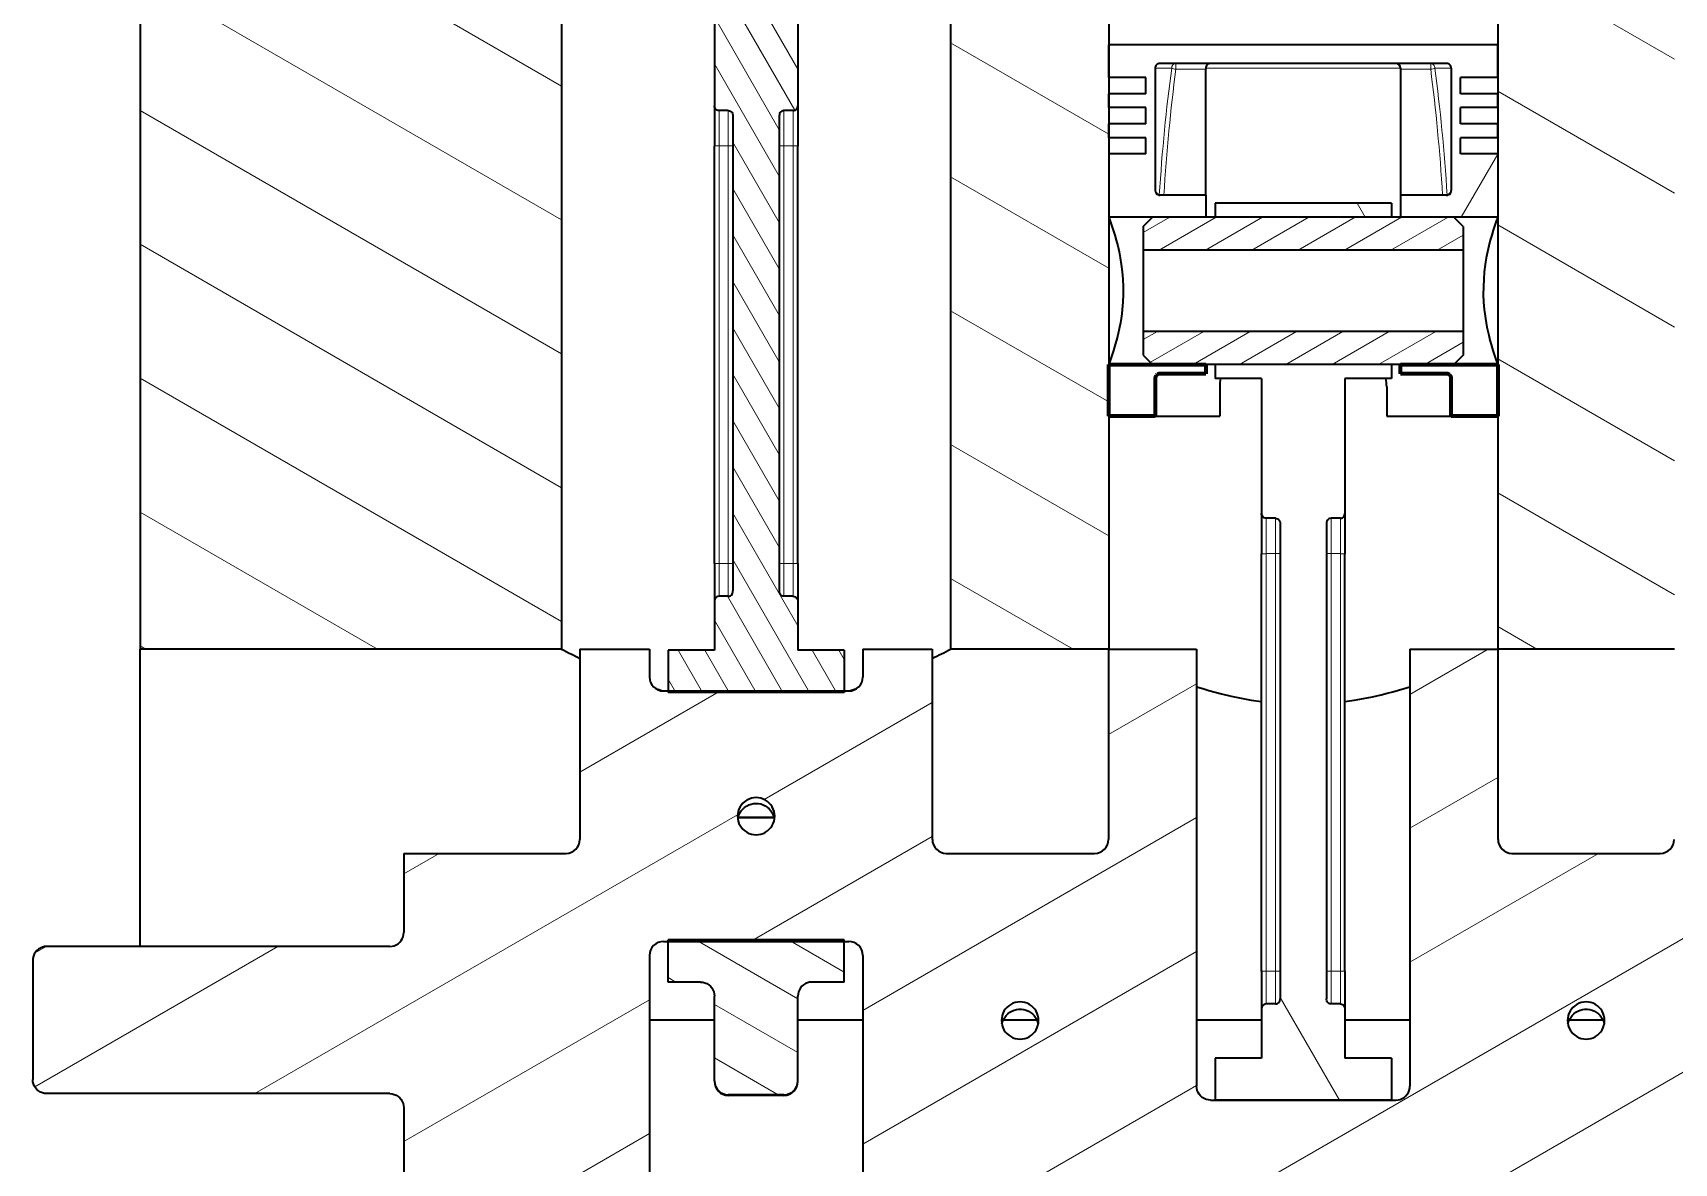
# Model space of a CAD drawing. Extents: x 0 to 420, y 0 to 297.
# Drawn here: x 155 to 225.8, y 203.4 to 252.1 of the extents above; entities that cross this region are included whole.
import ezdxf

# ---------------------------------------------------------------- set-up
doc = ezdxf.new("R2010")
doc.units = 0

msp = doc.modelspace()

# ---------------------------------------------------------------- linework, layer by layer
at = {"color": 7, "lineweight": 35}
for p, q in [((159.584, 269.174), (159.584, 225.54)), ((177.768, 269.174), (177.768, 229.174)), ((194.548, 269.174), (194.548, 229.174)), ((201.368, 269.174), (201.368, 229.174)), ((218.148, 269.174), (218.148, 229.174)), ((185.158, 248.553), (185.158, 228.048)), ((187.158, 248.553), (187.158, 228.048)), ((208.758, 230.971), (208.758, 210.466)), ((210.758, 230.971), (210.758, 210.466))]:
    msp.add_line(p, q, dxfattribs=at)
at = {"color": 7, "lineweight": 13}
for p, q in [((177.768, 249.823), (159.584, 260.322)), ((177.768, 244.05), (159.584, 254.548)), ((177.768, 238.276), (159.584, 248.775)), ((177.768, 232.503), (159.584, 243.001)), ((177.768, 226.729), (159.584, 237.228)), ((164.54, 206.372), (185.36, 218.393)), ((201.358, 198.762), (229.558, 215.043)), ((202.421, 193.602), (229.558, 209.269))]:
    msp.add_line(p, q, dxfattribs=at)
at = {"color": 7, "lineweight": 13, "ltscale": 0.139981}
msp.add_line((187.958, 250.552), (185.158, 255.401), dxfattribs=at)
at = {"color": 7, "lineweight": 13, "ltscale": 0.219974}
for p, q in [((225.768, 250.978), (218.148, 255.378)), ((225.768, 245.205), (218.148, 249.604)), ((225.768, 239.431), (218.148, 243.831)), ((225.768, 233.658), (218.148, 238.057)), ((225.768, 227.884), (218.148, 232.284))]:
    msp.add_line(p, q, dxfattribs=at)
at = {"color": 7, "lineweight": 35, "ltscale": 0.145503}
for p, q in [((184.358, 254.797), (184.358, 248.976)), ((187.958, 254.797), (187.958, 248.976)), ((207.958, 237.215), (207.958, 231.395)), ((211.558, 237.215), (211.558, 231.395))]:
    msp.add_line(p, q, dxfattribs=at)
at = {"color": 7, "lineweight": 13, "ltscale": 0.173437}
msp.add_line((187.827, 248.779), (184.358, 254.787), dxfattribs=at)
at = {"color": 7, "lineweight": 13, "ltscale": 0.14}
for p, q in [((187.158, 247.937), (184.358, 252.787)), ((187.158, 245.937), (184.358, 250.787)), ((187.958, 226.552), (185.158, 231.401))]:
    msp.add_line(p, q, dxfattribs=at)
at = {"color": 7, "lineweight": 13, "ltscale": 0.19688}
for p, q in [((201.368, 247.745), (194.548, 251.682)), ((201.368, 241.971), (194.548, 245.909)), ((201.368, 236.198), (194.548, 240.135)), ((201.368, 230.424), (194.548, 234.362))]:
    msp.add_line(p, q, dxfattribs=at)
at = {"color": 7, "lineweight": 35, "ltscale": 0.035}
for p, q in [((201.368, 250.193), (201.368, 251.593)), ((218.148, 250.193), (218.148, 251.593)), ((183.758, 211.183), (182.358, 211.183)), ((189.958, 211.183), (188.558, 211.183))]:
    msp.add_line(p, q, dxfattribs=at)
at = {"color": 7, "lineweight": 35, "ltscale": 0.419497}
msp.add_line((218.148, 251.593), (201.368, 251.593), dxfattribs=at)
at = {"color": 7, "lineweight": 35, "ltscale": 0.309318}
msp.add_line((215.944, 250.793), (203.572, 250.793), dxfattribs=at)
at = {"color": 7, "lineweight": 13, "ltscale": 0.00621}
for p, q in [((204.26, 250.793), (204.26, 250.545)), ((215.256, 250.545), (215.256, 250.793))]:
    msp.add_line(p, q, dxfattribs=at)
at = {"color": 7, "lineweight": 35, "ltscale": 0.040059}
for p, q in [((202.97, 250.193), (201.368, 250.193)), ((218.148, 250.193), (216.546, 250.193)), ((202.97, 249.493), (201.368, 249.493)), ((218.148, 249.493), (216.546, 249.493)), ((202.97, 248.893), (201.368, 248.893)), ((218.148, 248.893), (216.546, 248.893)), ((202.97, 248.193), (201.368, 248.193)), ((218.148, 248.193), (216.546, 248.193)), ((202.97, 247.593), (201.368, 247.593)), ((218.148, 247.593), (216.546, 247.593)), ((202.97, 246.893), (201.368, 246.893)), ((218.148, 246.893), (216.546, 246.893))]:
    msp.add_line(p, q, dxfattribs=at)
at = {"color": 7, "lineweight": 35, "ltscale": 0.0175}
for p, q in [((202.97, 249.493), (202.97, 250.193)), ((216.546, 249.493), (216.546, 250.193)), ((202.97, 248.193), (202.97, 248.893)), ((216.546, 248.193), (216.546, 248.893)), ((202.97, 246.893), (202.97, 247.593)), ((216.546, 246.893), (216.546, 247.593))]:
    msp.add_line(p, q, dxfattribs=at)
at = {"color": 7, "lineweight": 13, "ltscale": 0.017791}
for p, q in [((204.083, 250.593), (203.371, 250.593)), ((216.145, 250.593), (215.433, 250.593))]:
    msp.add_line(p, q, dxfattribs=at)
at = {"color": 7, "lineweight": 35, "ltscale": 0.13186}
msp.add_line((203.371, 250.593), (203.371, 245.319), dxfattribs=at)
at = {"color": 7, "lineweight": 13, "ltscale": 0.032446}
for p, q in [((205.558, 250.545), (204.26, 250.545)), ((213.958, 250.545), (215.256, 250.545))]:
    msp.add_line(p, q, dxfattribs=at)
at = {"color": 7, "lineweight": 13, "ltscale": 0.21}
msp.add_line((213.958, 250.593), (205.558, 250.593), dxfattribs=at)
at = {"color": 7, "lineweight": 35, "ltscale": 0.00121}
for p, q in [((205.558, 250.593), (205.558, 250.545)), ((213.958, 250.593), (213.958, 250.545))]:
    msp.add_line(p, q, dxfattribs=at)
at = {"color": 7, "lineweight": 35, "ltscale": 0.135703}
for p, q in [((205.558, 245.117), (205.558, 250.545)), ((213.958, 250.545), (213.958, 245.117))]:
    msp.add_line(p, q, dxfattribs=at)
at = {"color": 7, "lineweight": 35, "ltscale": 0.131859}
msp.add_line((216.145, 250.593), (216.145, 245.319), dxfattribs=at)
at = {"color": 7, "lineweight": 35, "ltscale": 0.015}
for p, q in [((201.368, 248.893), (201.368, 249.493)), ((218.148, 248.893), (218.148, 249.493)), ((201.368, 247.593), (201.368, 248.193)), ((218.148, 247.593), (218.148, 248.193))]:
    msp.add_line(p, q, dxfattribs=at)
at = {"color": 7, "lineweight": 35, "ltscale": 0.043494}
for p, q in [((184.358, 248.976), (184.358, 247.237)), ((187.958, 248.976), (187.958, 247.237)), ((207.958, 231.395), (207.958, 229.655)), ((211.558, 231.395), (211.558, 229.655))]:
    msp.add_line(p, q, dxfattribs=at)
at = {"color": 7, "lineweight": 13, "ltscale": 0.038186}
for p, q in [((184.558, 248.766), (184.558, 247.239)), ((184.958, 248.766), (184.958, 247.239)), ((187.358, 248.766), (187.358, 247.239)), ((187.758, 248.766), (187.758, 247.239)), ((208.158, 231.185), (208.158, 229.658)), ((208.558, 231.185), (208.558, 229.658)), ((210.958, 231.185), (210.958, 229.658)), ((211.358, 231.185), (211.358, 229.658))]:
    msp.add_line(p, q, dxfattribs=at)
at = {"color": 7, "lineweight": 35, "ltscale": 0.01}
for p, q in [((184.958, 248.766), (184.558, 248.766)), ((187.758, 248.766), (187.358, 248.766)), ((208.558, 231.185), (208.158, 231.185)), ((211.358, 231.185), (210.958, 231.185)), ((184.958, 227.821), (184.558, 227.821)), ((187.758, 227.821), (187.358, 227.821)), ((208.558, 210.239), (208.158, 210.239)), ((211.358, 210.239), (210.958, 210.239))]:
    msp.add_line(p, q, dxfattribs=at)
at = {"color": 7, "lineweight": 35, "ltscale": 0.449977}
for p, q in [((184.358, 229.238), (184.358, 247.237)), ((187.958, 229.238), (187.958, 247.237)), ((207.958, 211.656), (207.958, 229.655)), ((211.558, 211.656), (211.558, 229.655))]:
    msp.add_line(p, q, dxfattribs=at)
at = {"color": 7, "lineweight": 13, "ltscale": 0.449977}
for p, q in [((184.558, 229.24), (184.558, 247.239)), ((184.958, 229.24), (184.958, 247.239)), ((187.358, 229.24), (187.358, 247.239)), ((187.758, 229.24), (187.758, 247.239)), ((208.158, 211.658), (208.158, 229.658)), ((208.558, 211.658), (208.558, 229.658)), ((210.958, 211.658), (210.958, 229.658)), ((211.358, 211.658), (211.358, 229.658))]:
    msp.add_line(p, q, dxfattribs=at)
at = {"color": 7, "lineweight": 13, "ltscale": 0.01}
for p, q in [((184.558, 247.239), (184.958, 247.239)), ((187.758, 247.239), (187.358, 247.239)), ((208.158, 229.658), (208.558, 229.658)), ((211.358, 229.658), (210.958, 229.658)), ((184.558, 229.24), (184.958, 229.24)), ((187.758, 229.24), (187.358, 229.24)), ((208.158, 211.658), (208.558, 211.658)), ((211.358, 211.658), (210.958, 211.658))]:
    msp.add_line(p, q, dxfattribs=at)
at = {"color": 7, "lineweight": 13, "ltscale": 0.1}
for p, q in [((187.158, 243.937), (185.158, 247.401)), ((187.158, 241.937), (185.158, 245.401)), ((187.158, 239.937), (185.158, 243.401)), ((187.158, 237.937), (185.158, 241.401)), ((187.158, 235.937), (185.158, 239.401)), ((187.158, 233.937), (185.158, 237.401)), ((187.158, 231.937), (185.158, 235.401)), ((187.158, 229.937), (185.158, 233.401))]:
    msp.add_line(p, q, dxfattribs=at)
at = {"color": 7, "lineweight": 35, "ltscale": 0.068163}
for p, q in [((201.368, 246.893), (201.368, 244.167)), ((218.148, 246.893), (218.148, 244.167))]:
    msp.add_line(p, q, dxfattribs=at)
at = {"color": 7, "lineweight": 13, "ltscale": 0.07868}
msp.add_line((216.574, 244.167), (218.148, 246.892), dxfattribs=at)
at = {"color": 7, "lineweight": 35, "ltscale": 0.049625}
for p, q in [((205.558, 245.117), (203.573, 245.117)), ((215.943, 245.117), (213.958, 245.117))]:
    msp.add_line(p, q, dxfattribs=at)
at = {"color": 7, "lineweight": 35, "ltscale": 0.02375}
for p, q in [((205.558, 245.117), (205.558, 244.167)), ((213.958, 245.117), (213.958, 244.167))]:
    msp.add_line(p, q, dxfattribs=at)
at = {"color": 7, "lineweight": 35, "ltscale": 0.015105}
for p, q in [((205.958, 244.771), (205.958, 244.167)), ((213.558, 244.771), (213.558, 244.167)), ((205.958, 237.82), (205.958, 237.215)), ((213.558, 237.82), (213.558, 237.215))]:
    msp.add_line(p, q, dxfattribs=at)
at = {"color": 7, "lineweight": 35, "ltscale": 0.19}
for p, q in [((213.558, 244.771), (205.958, 244.771)), ((213.558, 244.167), (205.958, 244.167)), ((213.558, 237.82), (205.958, 237.82)), ((189.958, 223.674), (182.358, 223.674)), ((189.958, 212.999), (182.358, 212.999)), ((213.558, 206.093), (205.958, 206.093))]:
    msp.add_line(p, q, dxfattribs=at)
at = {"color": 7, "lineweight": 13, "ltscale": 0.017442}
msp.add_line((212.429, 244.167), (212.08, 244.771), dxfattribs=at)
at = {"color": 7, "lineweight": 35, "ltscale": 0.050079}
for p, q in [((203.371, 244.167), (201.368, 244.167)), ((218.148, 244.167), (216.145, 244.167)), ((203.371, 237.82), (201.368, 237.82)), ((218.148, 237.82), (216.145, 237.82)), ((203.371, 235.593), (201.368, 235.593)), ((218.148, 235.593), (216.145, 235.593))]:
    msp.add_line(p, q, dxfattribs=at)
at = {"color": 7, "lineweight": 35, "ltscale": 0.01421}
for p, q in [((202.858, 243.763), (203.258, 244.167)), ((216.658, 243.763), (216.258, 244.167)), ((202.858, 238.223), (203.258, 237.82)), ((216.658, 238.223), (216.258, 237.82))]:
    msp.add_line(p, q, dxfattribs=at)
at = {"color": 7, "lineweight": 13, "ltscale": 0.033014}
msp.add_line((202.858, 243.506), (204.002, 244.167), dxfattribs=at)
at = {"color": 7, "lineweight": 35, "ltscale": 0.025431}
for p, q in [((202.858, 243.763), (202.858, 242.746)), ((216.658, 243.763), (216.658, 242.746)), ((202.858, 239.241), (202.858, 238.223)), ((216.658, 239.241), (216.658, 238.223))]:
    msp.add_line(p, q, dxfattribs=at)
at = {"color": 7, "lineweight": 35, "ltscale": 0.325}
for p, q in [((216.258, 244.167), (203.258, 244.167)), ((216.258, 237.82), (203.258, 237.82))]:
    msp.add_line(p, q, dxfattribs=at)
at = {"color": 7, "lineweight": 35, "ltscale": 0.05467}
for p, q in [((205.558, 244.167), (203.371, 244.167)), ((216.145, 244.167), (213.958, 244.167)), ((205.558, 237.82), (203.371, 237.82)), ((216.145, 237.82), (213.958, 237.82))]:
    msp.add_line(p, q, dxfattribs=at)
at = {"color": 7, "lineweight": 13, "ltscale": 0.071053}
for p, q in [((203.54, 242.746), (206.002, 244.167)), ((205.54, 242.746), (208.002, 244.167)), ((207.54, 242.746), (210.002, 244.167)), ((209.54, 242.746), (212.002, 244.167)), ((211.54, 242.746), (214.002, 244.167)), ((213.54, 242.746), (216.002, 244.167)), ((205.008, 237.82), (207.47, 239.241)), ((207.008, 237.82), (209.47, 239.241)), ((209.008, 237.82), (211.47, 239.241)), ((211.008, 237.82), (213.47, 239.241)), ((213.008, 237.82), (215.47, 239.241))]:
    msp.add_line(p, q, dxfattribs=at)
at = {"color": 7, "lineweight": 13, "ltscale": 0.032265}
msp.add_line((215.54, 242.746), (216.658, 243.391), dxfattribs=at)
at = {"color": 7, "lineweight": 35, "ltscale": 0.345}
for p, q in [((216.658, 242.746), (202.858, 242.746)), ((216.658, 239.241), (202.858, 239.241))]:
    msp.add_line(p, q, dxfattribs=at)
at = {"color": 7, "lineweight": 35, "ltscale": 0.087622}
for p, q in [((202.858, 242.746), (202.858, 239.241)), ((216.658, 242.746), (216.658, 239.241))]:
    msp.add_line(p, q, dxfattribs=at)
at = {"color": 7, "lineweight": 13, "ltscale": 0.017658}
msp.add_line((202.858, 238.887), (203.47, 239.241), dxfattribs=at)
at = {"color": 7, "lineweight": 13, "ltscale": 0.06647}
msp.add_line((203.167, 237.911), (205.47, 239.241), dxfattribs=at)
at = {"color": 7, "lineweight": 13, "ltscale": 0.047621}
msp.add_line((215.008, 237.82), (216.658, 238.772), dxfattribs=at)
at = {"color": 7, "lineweight": 35, "ltscale": 0.055663}
for p, q in [((201.368, 237.82), (201.368, 235.593)), ((218.148, 237.82), (218.148, 235.593))]:
    msp.add_line(p, q, dxfattribs=at)
at = {"color": 7, "lineweight": 140, "ltscale": 0.055663}
for p, q in [((201.368, 235.593), (201.368, 237.82)), ((218.148, 237.82), (218.148, 235.593))]:
    msp.add_line(p, q, dxfattribs=at)
at = {"color": 7, "lineweight": 140, "ltscale": 0.050079}
for p, q in [((201.368, 237.82), (203.371, 237.82)), ((216.145, 237.82), (218.148, 237.82)), ((203.371, 235.593), (201.368, 235.593)), ((218.148, 235.593), (216.145, 235.593))]:
    msp.add_line(p, q, dxfattribs=at)
at = {"color": 7, "lineweight": 140, "ltscale": 0.05467}
for p, q in [((203.371, 237.82), (205.558, 237.82)), ((213.958, 237.82), (216.145, 237.82))]:
    msp.add_line(p, q, dxfattribs=at)
at = {"color": 7, "lineweight": 140, "ltscale": 0.000227106}
for p, q in [((203.372, 237.232), (203.371, 237.223)), ((216.145, 237.223), (216.144, 237.232))]:
    msp.add_line(p, q, dxfattribs=at)
at = {"color": 7, "lineweight": 140, "ltscale": 0.00022741}
for p, q in [((203.371, 237.223), (203.371, 237.214)), ((216.145, 237.214), (216.145, 237.223))]:
    msp.add_line(p, q, dxfattribs=at)
at = {"color": 7, "lineweight": 35, "ltscale": 0.040523}
for p, q in [((203.371, 237.214), (203.371, 235.593)), ((216.145, 237.214), (216.145, 235.593))]:
    msp.add_line(p, q, dxfattribs=at)
at = {"color": 7, "lineweight": 140, "ltscale": 0.040523}
for p, q in [((203.371, 237.214), (203.371, 235.593)), ((216.145, 235.593), (216.145, 237.214))]:
    msp.add_line(p, q, dxfattribs=at)
at = {"color": 7, "lineweight": 140, "ltscale": 0.000227272}
for p, q in [((203.373, 237.241), (203.372, 237.232)), ((216.144, 237.232), (216.143, 237.241))]:
    msp.add_line(p, q, dxfattribs=at)
at = {"color": 7, "lineweight": 140, "ltscale": 0.000226716}
for p, q in [((203.375, 237.25), (203.373, 237.241)), ((216.143, 237.241), (216.142, 237.25))]:
    msp.add_line(p, q, dxfattribs=at)
at = {"color": 7, "lineweight": 140, "ltscale": 0.000227059}
for p, q in [((203.376, 237.259), (203.375, 237.25)), ((216.142, 237.25), (216.14, 237.259))]:
    msp.add_line(p, q, dxfattribs=at)
at = {"color": 7, "lineweight": 140, "ltscale": 0.000226582}
for p, q in [((203.379, 237.268), (203.376, 237.259)), ((203.427, 237.354), (203.421, 237.347)), ((203.434, 237.36), (203.427, 237.354)), ((216.089, 237.354), (216.083, 237.36)), ((216.095, 237.347), (216.089, 237.354)), ((216.14, 237.259), (216.138, 237.268))]:
    msp.add_line(p, q, dxfattribs=at)
at = {"color": 7, "lineweight": 140, "ltscale": 0.000227012}
for p, q in [((203.381, 237.277), (203.379, 237.268)), ((216.138, 237.268), (216.135, 237.277))]:
    msp.add_line(p, q, dxfattribs=at)
at = {"color": 7, "lineweight": 140, "ltscale": 0.00022669}
for p, q in [((203.384, 237.285), (203.381, 237.277)), ((216.135, 237.277), (216.132, 237.285))]:
    msp.add_line(p, q, dxfattribs=at)
at = {"color": 7, "lineweight": 140, "ltscale": 0.000226609}
for p, q in [((203.388, 237.294), (203.384, 237.285)), ((216.132, 237.285), (216.129, 237.294))]:
    msp.add_line(p, q, dxfattribs=at)
at = {"color": 7, "lineweight": 140, "ltscale": 0.000226551}
for p, q in [((203.391, 237.302), (203.388, 237.294)), ((216.129, 237.294), (216.125, 237.302))]:
    msp.add_line(p, q, dxfattribs=at)
at = {"color": 7, "lineweight": 140, "ltscale": 0.000226389}
for p, q in [((203.395, 237.31), (203.391, 237.302)), ((216.125, 237.302), (216.121, 237.31))]:
    msp.add_line(p, q, dxfattribs=at)
at = {"color": 7, "lineweight": 140, "ltscale": 0.000226502}
for p, q in [((203.4, 237.318), (203.395, 237.31)), ((216.121, 237.31), (216.116, 237.318))]:
    msp.add_line(p, q, dxfattribs=at)
at = {"color": 7, "lineweight": 140, "ltscale": 0.000226602}
for p, q in [((203.405, 237.325), (203.4, 237.318)), ((216.116, 237.318), (216.111, 237.325))]:
    msp.add_line(p, q, dxfattribs=at)
at = {"color": 7, "lineweight": 140, "ltscale": 0.000226546}
for p, q in [((203.41, 237.333), (203.405, 237.325)), ((216.111, 237.325), (216.106, 237.333))]:
    msp.add_line(p, q, dxfattribs=at)
at = {"color": 7, "lineweight": 140, "ltscale": 0.00022652}
for p, q in [((203.415, 237.34), (203.41, 237.333)), ((216.106, 237.333), (216.101, 237.34))]:
    msp.add_line(p, q, dxfattribs=at)
at = {"color": 7, "lineweight": 140, "ltscale": 0.000226188}
for p, q in [((203.421, 237.347), (203.415, 237.34)), ((216.101, 237.34), (216.095, 237.347))]:
    msp.add_line(p, q, dxfattribs=at)
at = {"color": 7, "lineweight": 140, "ltscale": 0.000226509}
for p, q in [((203.44, 237.366), (203.434, 237.36)), ((216.083, 237.36), (216.076, 237.366))]:
    msp.add_line(p, q, dxfattribs=at)
at = {"color": 7, "lineweight": 140, "ltscale": 0.000226629}
for p, q in [((203.447, 237.372), (203.44, 237.366)), ((216.076, 237.366), (216.069, 237.372))]:
    msp.add_line(p, q, dxfattribs=at)
at = {"color": 7, "lineweight": 140, "ltscale": 0.000226376}
for p, q in [((203.454, 237.378), (203.447, 237.372)), ((216.069, 237.372), (216.062, 237.378))]:
    msp.add_line(p, q, dxfattribs=at)
at = {"color": 7, "lineweight": 140, "ltscale": 0.00022679}
for p, q in [((203.462, 237.383), (203.454, 237.378)), ((216.062, 237.378), (216.054, 237.383))]:
    msp.add_line(p, q, dxfattribs=at)
at = {"color": 7, "lineweight": 140, "ltscale": 0.000226687}
for p, q in [((203.469, 237.388), (203.462, 237.383)), ((216.054, 237.383), (216.047, 237.388))]:
    msp.add_line(p, q, dxfattribs=at)
at = {"color": 7, "lineweight": 140, "ltscale": 0.000226736}
for p, q in [((203.477, 237.392), (203.469, 237.388)), ((216.047, 237.388), (216.039, 237.392))]:
    msp.add_line(p, q, dxfattribs=at)
at = {"color": 7, "lineweight": 140, "ltscale": 0.00022691}
for p, q in [((203.485, 237.396), (203.477, 237.392)), ((216.039, 237.392), (216.031, 237.396))]:
    msp.add_line(p, q, dxfattribs=at)
at = {"color": 7, "lineweight": 140, "ltscale": 0.000226679}
for p, q in [((203.494, 237.4), (203.485, 237.396)), ((216.031, 237.396), (216.022, 237.4))]:
    msp.add_line(p, q, dxfattribs=at)
at = {"color": 7, "lineweight": 140, "ltscale": 0.000227248}
for p, q in [((203.502, 237.404), (203.494, 237.4)), ((216.022, 237.4), (216.014, 237.404))]:
    msp.add_line(p, q, dxfattribs=at)
at = {"color": 7, "lineweight": 140, "ltscale": 0.00022707}
for p, q in [((203.511, 237.407), (203.502, 237.404)), ((216.014, 237.404), (216.005, 237.407))]:
    msp.add_line(p, q, dxfattribs=at)
at = {"color": 7, "lineweight": 140, "ltscale": 0.000227232}
for p, q in [((203.519, 237.409), (203.511, 237.407)), ((216.005, 237.407), (215.997, 237.409))]:
    msp.add_line(p, q, dxfattribs=at)
at = {"color": 7, "lineweight": 140, "ltscale": 0.000227139}
for p, q in [((203.528, 237.411), (203.519, 237.409)), ((215.997, 237.409), (215.988, 237.411))]:
    msp.add_line(p, q, dxfattribs=at)
at = {"color": 7, "lineweight": 140, "ltscale": 0.00022751}
for p, q in [((203.537, 237.413), (203.528, 237.411)), ((215.988, 237.411), (215.979, 237.413))]:
    msp.add_line(p, q, dxfattribs=at)
at = {"color": 7, "lineweight": 140, "ltscale": 0.000227589}
for p, q in [((203.546, 237.415), (203.537, 237.413)), ((215.979, 237.413), (215.97, 237.415))]:
    msp.add_line(p, q, dxfattribs=at)
at = {"color": 7, "lineweight": 140, "ltscale": 0.000227694}
for p, q in [((203.555, 237.416), (203.546, 237.415)), ((215.97, 237.415), (215.961, 237.416))]:
    msp.add_line(p, q, dxfattribs=at)
at = {"color": 7, "lineweight": 140, "ltscale": 0.000227513}
for p, q in [((203.564, 237.416), (203.555, 237.416)), ((215.961, 237.416), (215.952, 237.416))]:
    msp.add_line(p, q, dxfattribs=at)
at = {"color": 7, "lineweight": 140, "ltscale": 0.000227791}
for p, q in [((203.573, 237.417), (203.564, 237.416)), ((215.952, 237.416), (215.943, 237.417))]:
    msp.add_line(p, q, dxfattribs=at)
at = {"color": 7, "lineweight": 35, "ltscale": 0.04962}
for p, q in [((205.558, 237.417), (203.573, 237.417)), ((215.943, 237.417), (213.958, 237.417))]:
    msp.add_line(p, q, dxfattribs=at)
at = {"color": 7, "lineweight": 140, "ltscale": 0.04962}
for p, q in [((205.558, 237.417), (203.573, 237.417)), ((215.943, 237.417), (213.958, 237.417))]:
    msp.add_line(p, q, dxfattribs=at)
at = {"color": 7, "lineweight": 35, "ltscale": 0.010074}
for p, q in [((205.558, 237.82), (205.558, 237.417)), ((213.958, 237.82), (213.958, 237.417))]:
    msp.add_line(p, q, dxfattribs=at)
at = {"color": 7, "lineweight": 140, "ltscale": 0.010074}
for p, q in [((205.558, 237.82), (205.558, 237.417)), ((213.958, 237.417), (213.958, 237.82))]:
    msp.add_line(p, q, dxfattribs=at)
at = {"color": 7, "lineweight": 35, "ltscale": 0.05}
for p, q in [((207.958, 237.215), (205.958, 237.215)), ((213.558, 237.215), (211.558, 237.215)), ((184.358, 225.49), (182.358, 225.49)), ((189.958, 225.49), (187.958, 225.49)), ((207.958, 207.909), (205.958, 207.909)), ((213.558, 207.909), (211.558, 207.909))]:
    msp.add_line(p, q, dxfattribs=at)
at = {"color": 7, "lineweight": 35, "ltscale": 0.031652}
for p, q in [((206.158, 236.859), (206.158, 235.593)), ((213.358, 236.859), (213.358, 235.593))]:
    msp.add_line(p, q, dxfattribs=at)
at = {"color": 7, "lineweight": 35, "ltscale": 0.06967}
msp.add_line((203.371, 235.593), (206.158, 235.593), dxfattribs=at)
at = {"color": 7, "lineweight": 35, "ltscale": 0.069669}
msp.add_line((213.358, 235.593), (216.145, 235.593), dxfattribs=at)
at = {"color": 7, "lineweight": 13, "ltscale": 0.295696}
msp.add_line((169.827, 225.54), (159.584, 231.454), dxfattribs=at)
at = {"color": 7, "lineweight": 13, "ltscale": 0.165336}
msp.add_line((188.465, 223.674), (185.158, 229.401), dxfattribs=at)
at = {"color": 7, "lineweight": 35, "ltscale": 0.090847}
for p, q in [((177.768, 229.174), (177.768, 225.54)), ((194.548, 229.174), (194.548, 225.54)), ((201.368, 229.174), (201.368, 225.54)), ((218.148, 229.174), (218.148, 225.54))]:
    msp.add_line(p, q, dxfattribs=at)
at = {"color": 7, "lineweight": 35, "ltscale": 0.040924}
for p, q in [((184.358, 229.238), (184.358, 227.601)), ((187.958, 229.238), (187.958, 227.601)), ((207.958, 211.656), (207.958, 210.019)), ((211.558, 211.656), (211.558, 210.019))]:
    msp.add_line(p, q, dxfattribs=at)
at = {"color": 7, "lineweight": 13, "ltscale": 0.035474}
for p, q in [((184.558, 229.24), (184.558, 227.821)), ((184.958, 229.24), (184.958, 227.821)), ((187.358, 229.24), (187.358, 227.821)), ((187.758, 229.24), (187.758, 227.821)), ((208.158, 211.658), (208.158, 210.239)), ((208.558, 211.658), (208.558, 210.239)), ((210.958, 211.658), (210.958, 210.239)), ((211.358, 211.658), (211.358, 210.239))]:
    msp.add_line(p, q, dxfattribs=at)
at = {"color": 7, "lineweight": 13, "ltscale": 0.1524}
msp.add_line((199.827, 225.54), (194.548, 228.588), dxfattribs=at)
at = {"color": 7, "lineweight": 35, "ltscale": 0.052772}
for p, q in [((184.358, 227.601), (184.358, 225.49)), ((187.958, 227.601), (187.958, 225.49)), ((207.958, 210.019), (207.958, 207.909)), ((211.558, 210.019), (211.558, 207.909))]:
    msp.add_line(p, q, dxfattribs=at)
at = {"color": 7, "lineweight": 13, "ltscale": 0.119702}
msp.add_line((187.31, 223.674), (184.916, 227.821), dxfattribs=at)
at = {"color": 7, "lineweight": 13, "ltscale": 0.089866}
msp.add_line((186.155, 223.674), (184.358, 226.787), dxfattribs=at)
at = {"color": 7, "lineweight": 13, "ltscale": 0.048476}
msp.add_line((219.827, 225.54), (218.148, 226.51), dxfattribs=at)
at = {"color": 7, "lineweight": 13, "ltscale": 0.00702}
msp.add_line((159.827, 225.54), (159.584, 225.681), dxfattribs=at)
at = {"color": 7, "lineweight": 35, "ltscale": 0.320531}
msp.add_line((159.584, 212.719), (159.584, 225.54), dxfattribs=at)
at = {"color": 7, "lineweight": 35, "ltscale": 0.454601}
msp.add_line((177.768, 225.54), (159.584, 225.54), dxfattribs=at)
at = {"color": 7, "lineweight": 35, "ltscale": 0.205036}
for p, q in [((178.558, 225.536), (178.558, 217.335)), ((193.758, 225.536), (193.758, 217.335))]:
    msp.add_line(p, q, dxfattribs=at)
at = {"color": 7, "lineweight": 35, "ltscale": 0.075}
for p, q in [((178.558, 225.536), (181.558, 225.536)), ((190.758, 225.536), (193.758, 225.536))]:
    msp.add_line(p, q, dxfattribs=at)
at = {"color": 7, "lineweight": 35, "ltscale": 0.03}
for p, q in [((181.558, 225.536), (181.558, 224.336)), ((190.758, 225.536), (190.758, 224.336))]:
    msp.add_line(p, q, dxfattribs=at)
at = {"color": 7, "lineweight": 35, "ltscale": 0.045392}
for p, q in [((182.358, 225.49), (182.358, 223.674)), ((189.958, 225.49), (189.958, 223.674)), ((182.358, 211.183), (182.358, 212.999)), ((189.958, 211.183), (189.958, 212.999)), ((205.958, 207.909), (205.958, 206.093)), ((213.558, 207.909), (213.558, 206.093))]:
    msp.add_line(p, q, dxfattribs=at)
at = {"color": 7, "lineweight": 13, "ltscale": 0.052414}
for p, q in [((183.846, 223.674), (182.798, 225.49)), ((185.001, 223.674), (183.952, 225.49)), ((189.619, 223.674), (188.571, 225.49))]:
    msp.add_line(p, q, dxfattribs=at)
at = {"color": 7, "lineweight": 13, "ltscale": 0.011609}
msp.add_line((189.958, 225.088), (189.726, 225.49), dxfattribs=at)
at = {"color": 7, "lineweight": 35, "ltscale": 0.170503}
msp.add_line((201.368, 225.54), (194.548, 225.54), dxfattribs=at)
at = {"color": 7, "lineweight": 35, "ltscale": 0.205139}
for p, q in [((201.358, 225.54), (201.358, 217.335)), ((218.158, 225.54), (218.158, 217.335))]:
    msp.add_line(p, q, dxfattribs=at)
at = {"color": 7, "lineweight": 35, "ltscale": 0.095}
for p, q in [((201.358, 225.54), (205.158, 225.54)), ((214.358, 225.54), (218.158, 225.54))]:
    msp.add_line(p, q, dxfattribs=at)
at = {"color": 7, "lineweight": 35, "ltscale": 0.471033}
for p, q in [((205.158, 225.54), (205.158, 206.699)), ((214.358, 225.54), (214.358, 206.699))]:
    msp.add_line(p, q, dxfattribs=at)
at = {"color": 7, "lineweight": 13, "ltscale": 0.097637}
msp.add_line((214.358, 223.588), (217.74, 225.54), dxfattribs=at)
at = {"color": 7, "lineweight": 35, "ltscale": 0.190503}
msp.add_line((225.768, 225.54), (218.148, 225.54), dxfattribs=at)
at = {"color": 7, "lineweight": 13, "ltscale": 0.174863}
msp.add_line((178.558, 220.239), (184.615, 223.736), dxfattribs=at)
at = {"color": 7, "lineweight": 35, "ltscale": 0.2}
for p, q in [((182.158, 223.736), (190.158, 223.736)), ((182.158, 212.936), (190.158, 212.936)), ((205.758, 206.093), (213.758, 206.093))]:
    msp.add_line(p, q, dxfattribs=at)
at = {"color": 7, "lineweight": 13, "ltscale": 0.016661}
msp.add_line((182.691, 223.674), (182.358, 224.251), dxfattribs=at)
at = {"color": 7, "lineweight": 13, "ltscale": 0.109697}
for p, q in [((201.358, 221.856), (205.158, 224.05)), ((214.358, 217.814), (218.158, 220.008))]:
    msp.add_line(p, q, dxfattribs=at)
at = {"color": 7, "lineweight": 13, "ltscale": 0.209273}
msp.add_line((186.509, 219.056), (193.758, 223.241), dxfattribs=at)
at = {"color": 7, "lineweight": 35, "ltscale": 0.039954}
for p, q in [((186.956, 218.282), (185.358, 218.282)), ((185.36, 218.282), (186.958, 218.282))]:
    msp.add_line(p, q, dxfattribs=at)
at = {"color": 7, "lineweight": 13, "ltscale": 0.415692}
for p, q in [((190.758, 209.962), (205.158, 218.276)), ((190.758, 204.189), (205.158, 212.503))]:
    msp.add_line(p, q, dxfattribs=at)
at = {"color": 7, "lineweight": 13, "ltscale": 0.226573}
msp.add_line((185.909, 212.936), (193.758, 217.468), dxfattribs=at)
at = {"color": 7, "lineweight": 35, "ltscale": 0.085264}
for p, q in [((170.958, 216.734), (170.958, 213.323)), ((170.958, 205.768), (170.958, 202.357))]:
    msp.add_line(p, q, dxfattribs=at)
at = {"color": 7, "lineweight": 35, "ltscale": 0.175}
msp.add_line((170.958, 216.734), (177.958, 216.734), dxfattribs=at)
at = {"color": 7, "lineweight": 13, "ltscale": 0.044139}
msp.add_line((170.958, 215.851), (172.487, 216.734), dxfattribs=at)
at = {"color": 7, "lineweight": 35, "ltscale": 0.16}
for p, q in [((194.358, 216.734), (200.758, 216.734)), ((218.758, 216.734), (225.158, 216.734))]:
    msp.add_line(p, q, dxfattribs=at)
at = {"color": 7, "lineweight": 13, "ltscale": 0.234665}
msp.add_line((214.358, 212.041), (222.487, 216.734), dxfattribs=at)
at = {"color": 7, "lineweight": 13, "ltscale": 0.302768}
msp.add_line((155.045, 206.664), (165.533, 212.719), dxfattribs=at)
at = {"color": 7, "lineweight": 13, "ltscale": 0.013793}
msp.add_line((155.054, 212.443), (155.532, 212.719), dxfattribs=at)
at = {"color": 7, "lineweight": 35, "ltscale": 0.37}
for p, q in [((170.358, 212.719), (155.558, 212.719)), ((170.358, 206.372), (155.558, 206.372))]:
    msp.add_line(p, q, dxfattribs=at)
at = {"color": 7, "lineweight": 13, "ltscale": 0.127239}
msp.add_line((187.958, 210.454), (183.55, 212.999), dxfattribs=at)
at = {"color": 7, "lineweight": 13, "ltscale": 0.069504}
msp.add_line((189.958, 211.609), (187.55, 212.999), dxfattribs=at)
at = {"color": 7, "lineweight": 35, "ltscale": 0.128365}
msp.add_line((154.958, 212.113), (154.958, 206.978), dxfattribs=at)
at = {"color": 7, "lineweight": 35, "ltscale": 0.469633}
for p, q in [((181.558, 212.336), (181.558, 193.551)), ((190.758, 212.336), (190.758, 193.551))]:
    msp.add_line(p, q, dxfattribs=at)
at = {"color": 7, "lineweight": 13, "ltscale": 0.009733}
msp.add_line((182.695, 211.183), (182.358, 211.378), dxfattribs=at)
at = {"color": 7, "lineweight": 13, "ltscale": 0.305996}
msp.add_line((170.958, 204.304), (181.558, 210.424), dxfattribs=at)
at = {"color": 7, "lineweight": 35, "ltscale": 0.091296}
for p, q in [((184.358, 206.927), (184.358, 210.579)), ((187.958, 206.927), (187.958, 210.579))]:
    msp.add_line(p, q, dxfattribs=at)
at = {"color": 7, "lineweight": 13, "ltscale": 0.127946}
msp.add_line((211.317, 206.093), (208.758, 210.525), dxfattribs=at)
at = {"color": 7, "lineweight": 13, "ltscale": 0.103923}
msp.add_line((187.958, 208.144), (184.358, 210.223), dxfattribs=at)
at = {"color": 7, "lineweight": 35, "ltscale": 0.07}
for p, q in [((184.358, 209.546), (181.558, 209.546)), ((190.758, 209.546), (187.958, 209.546)), ((207.958, 209.546), (205.158, 209.546)), ((214.358, 209.546), (211.558, 209.546))]:
    msp.add_line(p, q, dxfattribs=at)
at = {"color": 7, "lineweight": 35, "ltscale": 0.036376}
msp.add_line((198.27, 209.546), (196.815, 209.546), dxfattribs=at)
at = {"color": 7, "lineweight": 35, "ltscale": 0.036375}
msp.add_line((222.686, 209.546), (221.231, 209.546), dxfattribs=at)
at = {"color": 7, "lineweight": 13, "ltscale": 0.079302}
msp.add_line((187.105, 206.327), (184.358, 207.913), dxfattribs=at)
at = {"color": 7, "lineweight": 35, "ltscale": 0.000698471}
for p, q in [((184.358, 206.927), (184.358, 206.9)), ((187.958, 206.9), (187.958, 206.927))]:
    msp.add_line(p, q, dxfattribs=at)
at = {"color": 7, "lineweight": 35, "ltscale": 0.06}
for p, q in [((187.358, 206.327), (184.958, 206.327)), ((187.358, 206.299), (184.958, 206.299))]:
    msp.add_line(p, q, dxfattribs=at)
at = {"color": 7, "lineweight": 13, "ltscale": 0.000697327}
for p, q in [((184.958, 206.327), (184.958, 206.3)), ((187.358, 206.3), (187.358, 206.327))]:
    msp.add_line(p, q, dxfattribs=at)
at = {"color": 7, "lineweight": 13, "ltscale": 0.06}
msp.add_line((187.358, 206.3), (184.958, 206.3), dxfattribs=at)
at = {"color": 7, "lineweight": 13, "ltscale": 0.21858}
msp.add_line((197.586, 202.357), (205.158, 206.729), dxfattribs=at)
at = {"color": 7, "lineweight": 13, "ltscale": 0.114657}
msp.add_line((177.586, 202.357), (181.558, 204.651), dxfattribs=at)
at = {"color": 7, "lineweight": 35}
for points in [[(184.558, 248.766), (184.511, 248.772), (184.467, 248.789), (184.428, 248.817), (184.396, 248.854), (184.373, 248.897), (184.36, 248.945), (184.358, 248.976)], [(184.958, 248.766), (185.005, 248.76), (185.049, 248.743), (185.088, 248.715), (185.12, 248.678), (185.143, 248.634), (185.156, 248.586), (185.158, 248.553)], [(187.358, 248.766), (187.311, 248.76), (187.267, 248.743), (187.228, 248.715), (187.196, 248.678), (187.173, 248.634), (187.16, 248.586), (187.158, 248.553)], [(187.758, 248.766), (187.805, 248.772), (187.849, 248.789), (187.888, 248.817), (187.92, 248.854), (187.943, 248.897), (187.956, 248.945), (187.958, 248.976)], [(201.368, 244.167), (201.43, 243.998), (201.478, 243.863), (201.563, 243.607), (201.627, 243.399), (201.692, 243.171), (201.753, 242.931), (201.811, 242.678), (201.864, 242.408), (201.909, 242.127), (201.948, 241.812), (201.976, 241.49), (201.99, 241.164), (201.99, 240.836), (201.976, 240.509), (201.95, 240.187), (201.927, 239.993), (201.901, 239.803), (201.87, 239.612), (201.835, 239.426), (201.758, 239.075), (201.706, 238.868), (201.652, 238.673), (201.578, 238.425), (201.507, 238.208), (201.446, 238.033), (201.368, 237.82)], [(218.148, 244.167), (218.086, 243.998), (218.038, 243.863), (217.953, 243.607), (217.889, 243.399), (217.824, 243.171), (217.763, 242.931), (217.705, 242.678), (217.652, 242.408), (217.607, 242.127), (217.568, 241.812), (217.541, 241.49), (217.527, 241.164), (217.526, 240.836), (217.54, 240.509), (217.566, 240.187), (217.589, 239.993), (217.615, 239.803), (217.646, 239.612), (217.681, 239.426), (217.758, 239.075), (217.81, 238.868), (217.864, 238.673), (217.938, 238.425), (218.009, 238.208), (218.07, 238.033), (218.148, 237.82)], [(208.158, 231.185), (208.111, 231.191), (208.067, 231.208), (208.028, 231.236), (207.996, 231.272), (207.973, 231.316), (207.96, 231.363), (207.958, 231.395)], [(208.558, 231.185), (208.605, 231.179), (208.649, 231.162), (208.688, 231.134), (208.72, 231.097), (208.743, 231.053), (208.756, 231.005), (208.758, 230.971)], [(210.958, 231.185), (210.911, 231.179), (210.867, 231.162), (210.828, 231.134), (210.796, 231.097), (210.773, 231.053), (210.76, 231.005), (210.758, 230.971)], [(211.358, 231.185), (211.405, 231.191), (211.449, 231.208), (211.488, 231.236), (211.52, 231.272), (211.543, 231.316), (211.556, 231.363), (211.558, 231.395)], [(184.958, 227.821), (185.005, 227.827), (185.049, 227.845), (185.089, 227.875), (185.12, 227.913), (185.143, 227.96), (185.156, 228.011), (185.158, 228.048)], [(187.358, 227.821), (187.311, 227.827), (187.267, 227.845), (187.228, 227.875), (187.196, 227.913), (187.173, 227.96), (187.161, 228.011), (187.158, 228.048)], [(184.558, 227.821), (184.511, 227.814), (184.467, 227.796), (184.428, 227.767), (184.396, 227.729), (184.375, 227.689), (184.362, 227.646), (184.358, 227.601)], [(187.758, 227.821), (187.805, 227.814), (187.849, 227.796), (187.888, 227.767), (187.92, 227.729), (187.941, 227.689), (187.954, 227.646), (187.958, 227.601)], [(205.158, 223.919), (205.42, 223.838), (205.687, 223.759), (205.956, 223.684), (206.23, 223.613), (206.65, 223.513), (207.079, 223.424), (207.515, 223.347), (207.958, 223.282)], [(211.558, 223.282), (211.958, 223.34), (212.354, 223.409), (212.743, 223.487), (213.125, 223.574), (213.376, 223.636), (213.624, 223.701), (214.107, 223.841), (214.358, 223.919)], [(185.382, 218.282), (185.414, 218.382), (185.459, 218.477), (185.516, 218.565), (185.584, 218.645), (185.662, 218.716), (185.749, 218.775), (185.842, 218.823), (185.941, 218.858), (186.043, 218.88), (186.148, 218.889), (186.253, 218.883), (186.355, 218.864), (186.455, 218.831), (186.549, 218.786), (186.637, 218.729), (186.72, 218.657), (186.792, 218.575), (186.852, 218.484), (186.9, 218.386), (186.934, 218.282)], [(170.358, 212.719), (170.452, 212.727), (170.544, 212.749), (170.631, 212.786), (170.712, 212.836), (170.784, 212.898), (170.845, 212.97), (170.894, 213.052), (170.93, 213.14), (170.951, 213.233), (170.958, 213.323)], [(155.558, 212.719), (155.464, 212.712), (155.372, 212.689), (155.285, 212.653), (155.204, 212.603), (155.132, 212.54), (155.071, 212.468), (155.022, 212.386), (154.986, 212.297), (154.965, 212.204), (154.958, 212.113)], [(183.758, 211.183), (183.852, 211.175), (183.944, 211.153), (184.031, 211.117), (184.112, 211.067), (184.184, 211.005), (184.245, 210.932), (184.294, 210.851), (184.33, 210.762), (184.351, 210.67), (184.358, 210.579)], [(188.558, 211.183), (188.464, 211.175), (188.372, 211.153), (188.285, 211.117), (188.204, 211.067), (188.132, 211.005), (188.071, 210.932), (188.022, 210.851), (187.986, 210.762), (187.965, 210.67), (187.958, 210.579)], [(208.558, 210.239), (208.605, 210.246), (208.649, 210.264), (208.689, 210.294), (208.72, 210.332), (208.743, 210.379), (208.756, 210.43), (208.758, 210.466)], [(210.958, 210.239), (210.911, 210.246), (210.867, 210.264), (210.828, 210.294), (210.796, 210.332), (210.773, 210.379), (210.761, 210.43), (210.758, 210.466)], [(196.758, 209.37), (196.786, 209.471), (196.826, 209.568), (196.879, 209.659), (196.943, 209.742), (197.017, 209.816), (197.1, 209.88), (197.191, 209.932), (197.288, 209.972), (197.39, 209.999), (197.494, 210.013), (197.599, 210.012), (197.702, 209.998), (197.803, 209.97), (197.9, 209.93), (197.99, 209.877), (198.073, 209.812), (198.147, 209.738), (198.211, 209.654), (198.262, 209.563), (198.302, 209.465), (198.327, 209.37)], [(208.158, 210.239), (208.111, 210.233), (208.067, 210.215), (208.028, 210.186), (207.996, 210.148), (207.975, 210.108), (207.962, 210.065), (207.958, 210.019)], [(211.358, 210.239), (211.405, 210.233), (211.449, 210.215), (211.488, 210.186), (211.52, 210.148), (211.541, 210.108), (211.554, 210.065), (211.558, 210.019)], [(221.174, 209.37), (221.201, 209.471), (221.241, 209.568), (221.294, 209.659), (221.358, 209.742), (221.432, 209.816), (221.515, 209.88), (221.606, 209.932), (221.703, 209.972), (221.805, 209.999), (221.909, 210.013), (222.014, 210.012), (222.118, 209.998), (222.219, 209.97), (222.315, 209.93), (222.406, 209.877), (222.488, 209.812), (222.562, 209.738), (222.626, 209.654), (222.678, 209.563), (222.717, 209.465), (222.743, 209.37)], [(155.558, 206.372), (155.464, 206.38), (155.372, 206.402), (155.285, 206.439), (155.204, 206.489), (155.132, 206.551), (155.071, 206.624), (155.022, 206.706), (154.986, 206.794), (154.965, 206.887), (154.958, 206.978)], [(170.358, 206.372), (170.452, 206.365), (170.544, 206.342), (170.631, 206.306), (170.712, 206.256), (170.784, 206.194), (170.845, 206.121), (170.894, 206.04), (170.93, 205.951), (170.951, 205.859), (170.958, 205.768)], [(205.758, 206.093), (205.664, 206.1), (205.572, 206.123), (205.485, 206.16), (205.404, 206.21), (205.332, 206.272), (205.271, 206.345), (205.222, 206.427), (205.186, 206.515), (205.165, 206.608), (205.158, 206.699)], [(213.758, 206.093), (213.852, 206.1), (213.944, 206.123), (214.031, 206.16), (214.112, 206.21), (214.184, 206.272), (214.245, 206.345), (214.294, 206.427), (214.33, 206.515), (214.351, 206.608), (214.358, 206.699)]]:
    msp.add_lwpolyline(points, dxfattribs=at)
for centre, radius, start, end in [((203.571, 250.593), 0.2, 89.92803, 179.93083), ((205.758, 250.593), 0.2, 90, 180.00001), ((213.758, 250.593), 0.2, 0, 90), ((215.945, 250.593), 0.2, 0.06918, 90.07197), ((203.573, 245.319), 0.202, 180.02916, 214.96927), ((203.573, 245.318), 0.202, 214.88726, 269.90735), ((215.943, 245.318), 0.202, 270.09259, 325.11263), ((215.943, 245.319), 0.202, 325.03062, 359.97089), ((203.574, 237.214), 0.203, 148.59713, 179.97329), ((203.574, 237.215), 0.202, 90.13143, 148.70402), ((208.158, 236.859), 2, 169.73974, 179.99999), ((211.358, 236.859), 2, 0, 10.26026), ((215.942, 237.215), 0.202, 31.29598, 89.86857), ((215.942, 237.214), 0.203, 0.02672, 31.40287), ((191.694, 252.069), 29.961, 242.30385, 243.99701), ((180.622, 252.07), 29.962, 296.00303, 297.69615), ((182.158, 224.336), 0.6, 179.99998, 269.99999), ((186.935, 240.683), 17.605, 253.13813, 254.2855), ((185.382, 240.682), 17.604, 285.71434, 286.86178), ((190.158, 224.336), 0.6, 270.00001, 0.00002), ((186.158, 218.337), 0.8, 359.93267, 180.06734), ((186.158, 218.335), 0.8, 179.93266, 0.06733), ((177.957, 217.334), 0.6, 270.05267, 0.04716), ((194.359, 217.334), 0.6, 179.95284, 269.94733), ((200.757, 217.334), 0.6, 270.05267, 0.04716), ((218.759, 217.334), 0.6, 179.95284, 269.94733), ((225.157, 217.334), 0.6, 270.05267, 0.04716), ((182.158, 212.336), 0.6, 90.00001, 180.00002), ((190.158, 212.336), 0.6, 359.99998, 89.99999), ((197.543, 209.528), 0.8, 359.93267, 180.06734), ((221.958, 209.528), 0.8, 359.93267, 180.06734), ((197.543, 209.526), 0.8, 179.93266, 0.06733), ((221.958, 209.526), 0.8, 179.93266, 0.06733), ((184.958, 206.927), 0.6, 179.9983, 269.99831), ((184.958, 206.899), 0.6, 179.99999, 270), ((187.358, 206.927), 0.6, 270.00169, 0.0017), ((187.358, 206.899), 0.6, 270, 360)]:
    msp.add_arc(centre, radius, start, end, dxfattribs=at)
at = {"color": 7, "lineweight": 13}
for centre, radius, start, end in [((186.298, 232.995), 21.056, 35.18278, 35.822), ((233.165, 233.033), 20.991, 144.17689, 144.8181), ((190.555, 245.297), 15.153, 327.76252, 328.57173), ((228.962, 245.297), 15.153, 211.42829, 212.23748)]:
    msp.add_arc(centre, radius, start, end, dxfattribs=at)
for centre, major_axis, ratio, start_param, end_param in [((204.26, 250.593), (0, -0.2), 0.886744, 3.141592, 4.712389), ((215.256, 250.593), (0, -0.2), 0.886744, 1.570796, 3.141593), ((209.661, 239.238), (-0.036, -24.642), 0.255767, 4.233868, 4.471819), ((209.743, 239.077), (-0.007, -24.828), 0.249104, 4.232346, 4.466743), ((204.26, 250.593), (0.198, -0.026), 0.240021, 3.637899, 4.743576), ((215.256, 250.593), (-0.198, -0.026), 0.240021, 1.53961, 2.645287), ((209.729, 239.01), (-0.01, -24.934), 0.249821, 1.818322, 2.051826), ((209.848, 239.243), (0.037, -24.651), 0.255964, 1.81106, 2.04889), ((184.558, 247.237), (0.2, 0), 0.010107, 1.570796, 3.141593), ((184.958, 247.241), (-0.2, 0), 0.010107, 1.570796, 3.141593), ((187.358, 247.241), (-0.2, 0), 0.010107, 6.283185, 7.853982), ((187.758, 247.237), (0.2, 0), 0.010107, 0, 1.570796), ((208.158, 229.655), (0.2, 0), 0.010107, 1.570796, 3.141593), ((208.558, 229.66), (-0.2, 0), 0.010107, 1.570796, 3.141593), ((210.958, 229.66), (-0.2, 0), 0.010107, 0, 1.570796), ((211.358, 229.655), (0.2, 0), 0.010107, 0, 1.570796), ((184.558, 229.238), (0.2, 0), 0.010107, 1.570796, 3.141593), ((184.958, 229.242), (-0.2, 0), 0.010107, 1.570796, 3.141593), ((187.358, 229.242), (-0.2, 0), 0.010107, 6.283185, 7.853982), ((187.758, 229.238), (0.2, 0), 0.010107, 6.283185, 7.853982), ((208.158, 211.656), (0.2, 0), 0.010107, 1.570796, 3.141593), ((208.558, 211.66), (-0.2, 0), 0.010107, 1.570796, 3.141593), ((210.958, 211.66), (-0.2, 0), 0.010107, 0, 1.570796), ((211.358, 211.656), (0.2, 0), 0.010107, 0, 1.570796), ((184.958, 206.9), (0.6, 0), 0.999949, 3.141593, 4.712389), ((187.358, 206.9), (-0.6, 0), 0.999949, 1.570796, 3.141593)]:
    msp.add_ellipse(centre, major_axis=major_axis, ratio=ratio, start_param=start_param, end_param=end_param, dxfattribs=at)

doc.saveas('drawing.dxf')
